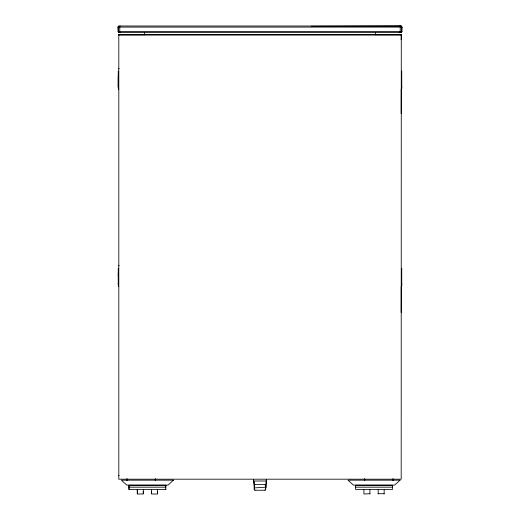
<?xml version="1.0" encoding="UTF-8"?>
<svg xmlns="http://www.w3.org/2000/svg" width="520" height="520" viewBox="0 0 520 520"><rect width="100%" height="100%" fill="white"/><g stroke="black" fill="none" stroke-linecap="round" stroke-linejoin="round"><path stroke-width="0.78" d="M118.261 268.203L118.228 285.317M118.261 75.907L118.203 86.801M118.807 34.736L118.807 479.193L401.193 479.193L401.278 34.561L401.18 39.728M127.114 480.344L127.114 478.894M165.822 488.995L165.822 489.482L128.986 489.482L128.986 485.297L143.286 485.297M137.293 493.721L137.293 492.888M137.293 491.55L137.293 489.769L137.293 494L143.286 494L143.286 489.769M143.286 493.721L143.286 491.55M151.522 493.721L151.522 491.55M157.515 493.721L157.515 491.55M165.822 486.142L165.822 485.297L151.522 485.297M363.928 489.769L363.928 494L369.922 493.721M384.15 493.721L378.157 493.721M401.18 113.646L401.193 89.089M401.18 312.409L401.193 286.26M266.331 479.531L265.655 489.333L265.057 490.25L254.943 490.25L254.222 489.112L254.345 487.188M118.937 26L117.858 27.086L118.112 31.688L118.807 32.5L401.193 32.5L401.888 31.688L402.142 27.086L401.063 26M265.057 490.25L265.87 487.182L266.5 479.434M401.739 86.437L401.739 88.367L401.739 71.032M401.739 283.608L401.739 285.532L401.739 268.203M126.75 480.279L126.932 478.868M364.364 480.279L364.54 478.868M253.5 479.434L253.5 481L254.761 484.614L254.222 489.112L254.943 490.25M118.203 283.972L118.261 283.608M399.132 32.5L400.218 31.415L400.218 27.086L399.132 26M401.037 32.5L401.888 31.688L401.557 31.415L118.443 31.415L118.112 31.688L118.963 32.5M401.888 31.688L400.673 32.5L401.557 31.415L401.557 27.086L400.822 26M120.146 26L118.443 27.086L118.443 31.415L120.146 32.5M119.048 68.594L118.443 68.686L118.807 68.686M119.048 265.577L118.443 265.668L118.807 265.668M119.048 475.56L118.443 475.644L118.807 475.644M254.761 484.614L265.239 484.614L265.87 487.182L254.3 487.903L253.5 481L266.5 481M311.259 26.26L401.193 26L118.807 26M117.858 27.086L402.142 27.086M118.443 34.736L144.833 34.736M375.226 34.736L401.193 34.736M118.807 35.029L401.193 35.029M118.443 89.089L118.82 89.089M118.443 286.26L118.82 286.26M143.403 485.297L151.411 485.297M378.04 485.297L355.622 485.297L355.622 489.482L392.457 489.482L392.457 485.297L378.157 485.297M128.986 485.622L165.822 485.622M355.622 485.622L392.457 485.622M128.986 487.182L165.822 487.182M355.622 487.182L392.457 487.182M265.506 486.993L265.87 487.182M118.228 88.147L118.261 71.032M393.068 478.868L393.25 480.279M155.46 478.868L155.636 480.279M265.239 484.614L265.655 489.333M253.89 481.078L254.02 482.671M392.886 478.894L392.886 480.344M384.15 489.769L384.15 494M378.157 489.769L378.157 494M375.557 32.5L375.557 34.664L144.443 34.664L144.443 32.5M369.922 489.769L369.922 494M364.722 478.894L364.722 480.344M254.345 486.649L254.345 489.333M165.822 485.297L165.822 489.482M157.515 489.769L157.515 494L151.522 494L151.522 489.769M155.279 478.894L155.279 480.344M128.986 485.297L128.986 489.482M119.782 27.086L119.782 31.415M118.261 273.078L118.261 276.387M173.407 480.168L168.083 485.062L126.731 485.062L121.407 480.168L173.407 480.168M400.036 480.168L394.713 485.062L353.36 485.062L348.036 480.168L400.036 480.168"/></g></svg>
